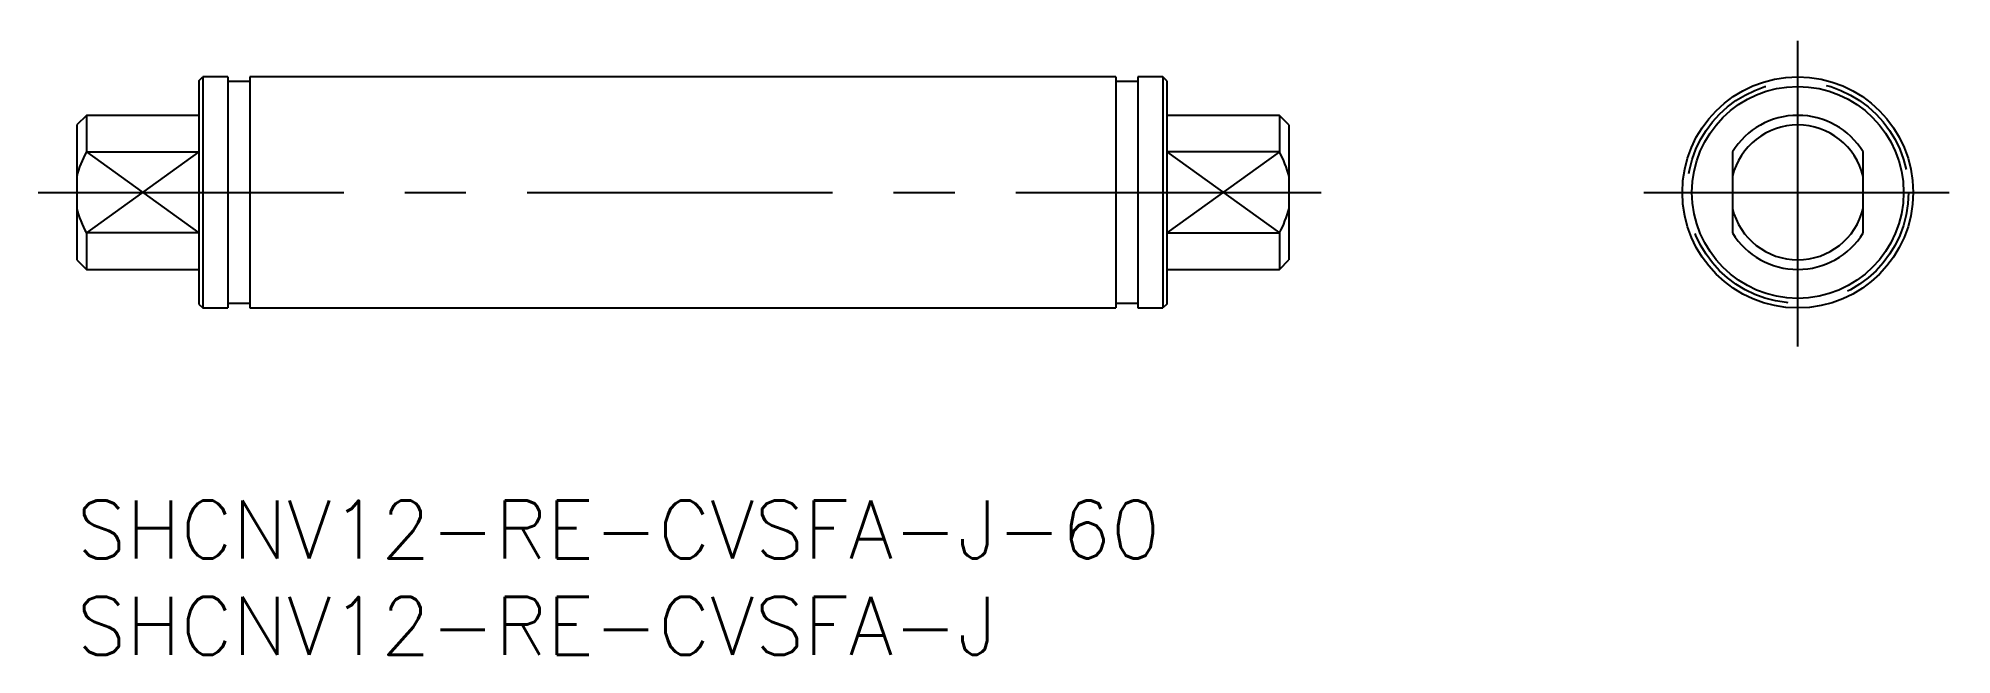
# Model space of a CAD drawing. Extents: x -2 to 97.4, y -8 to 24.
import ezdxf

# ---------------------------------------------------------------- set-up
doc = ezdxf.new("R2010")
doc.units = 0
doc.header["$LTSCALE"] = 0.5
doc.linetypes.add('CENTER', pattern=[50.8, 31.75, -6.35, 6.35, -6.35])
doc.linetypes.add('DASHED', pattern=[19.05, 12.7, -6.35])
for name, color, linetype in [('MSM_CENTER', 1, 'CENTER'), ('MSM_CONTINUOUS', 7, 'CONTINUOUS'), ('MSM_DASHED', 4, 'DASHED'), ('MSM_NARROW', 5, 'CONTINUOUS'), ('MSM_PART_NUMBER', 7, 'CONTINUOUS')]:
    doc.layers.add(name, color=color, linetype=linetype)
doc.styles.get("Standard").update_dxf_attribs({"font": 'txt.shx', "height": 2, "bigfont": 'bigfont.shx'})

# ---------------------------------------------------------------- blocks, each defined once
blk = doc.blocks.new('*U28')
at = {"layer": 'MSM_PART_NUMBER'}
blk.add_text('SHCNV12-RE-CVSFA-J-60', height=3, dxfattribs=at).set_placement((0, -3))
blk = doc.blocks.new('*U29')
at = {"layer": 'MSM_PART_NUMBER'}
blk.add_text('SHCNV12-RE-CVSFA-J', height=3, dxfattribs=at).set_placement((0, -8))

msp = doc.modelspace()

# ---------------------------------------------------------------- linework, layer by layer
at = {"layer": 'MSM_CENTER'}
for p, q in [((89.442, 8), (89.442, 24)), ((-2, 16), (65, 16)), ((81.442, 16), (97.442, 16))]:
    msp.add_line(p, q, dxfattribs=at)
at = {"layer": 'MSM_CONTINUOUS'}
for p, q in [((6.35, 21.8), (6.55, 22)), ((7.85, 22), (6.55, 22)), ((6.55, 22), (6.55, 10)), ((7.85, 22), (7.85, 10)), ((54, 22), (9, 22)), ((9, 22), (9, 10)), ((54, 22), (54, 10)), ((56.45, 22), (55.15, 22)), ((55.15, 22), (55.15, 10)), ((56.45, 22), (56.45, 10)), ((56.65, 21.8), (56.45, 22)), ((6.35, 21.8), (6.35, 10.2)), ((9, 21.75), (7.85, 21.75)), ((55.15, 21.75), (54, 21.75)), ((56.65, 21.8), (56.65, 10.2)), ((0.5, 20), (0, 19.5)), ((6.35, 20), (0.5, 20)), ((0.5, 20), (0.5, 18.107)), ((62.5, 20), (56.65, 20)), ((63, 19.5), (62.5, 20)), ((62.5, 20), (62.5, 18.107)), ((0, 19.5), (0, 12.5)), ((63, 19.5), (63, 12.5)), ((0.5, 18.107), (6.35, 18.107)), ((62.5, 18.107), (56.65, 18.107)), ((86.042, 18.107), (86.042, 13.893)), ((92.842, 13.893), (92.842, 18.107)), ((6.35, 13.893), (0.5, 13.893)), ((0.5, 13.893), (0.5, 12)), ((56.65, 13.893), (62.5, 13.893)), ((62.5, 13.893), (62.5, 12)), ((0, 12.5), (0.5, 12)), ((0.5, 12), (6.35, 12)), ((56.65, 12), (62.5, 12)), ((62.5, 12), (63, 12.5)), ((6.35, 10.2), (6.55, 10)), ((6.55, 10), (7.85, 10)), ((7.85, 10.25), (9, 10.25)), ((9, 10), (54, 10)), ((54, 10.25), (55.15, 10.25)), ((55.15, 10), (56.45, 10)), ((56.65, 10.2), (56.45, 10))]:
    msp.add_line(p, q, dxfattribs=at)
for radius in [6, 5.5]:
    msp.add_circle((89.442, 16), radius, dxfattribs=at)
for centre, radius, start, end in [((89.442, 16), 4, 31.78833, 148.21167), ((89.442, 16), 3.5, 13.72913, 166.27087), ((5.331, 15.478), 5.5, 151.45059, 165.76828), ((57.669, 15.478), 5.5, 14.23172, 28.54941), ((5.331, 16.522), 5.5, 194.23172, 208.54941), ((57.669, 16.522), 5.5, 331.45059, 345.76828), ((89.442, 16), 3.5, 193.72913, 346.27087), ((89.442, 16), 4, 211.78833, 328.21167)]:
    msp.add_arc(centre, radius, start, end, dxfattribs=at)
at = {"layer": 'MSM_DASHED'}
msp.add_circle((89.442, 16), 5.75, dxfattribs=at)
at = {"layer": 'MSM_NARROW'}
for p, q in [((0.5, 18.107), (6.35, 13.893)), ((6.35, 18.107), (0.5, 13.893)), ((56.65, 18.107), (62.5, 13.893)), ((62.5, 18.107), (56.65, 13.893))]:
    msp.add_line(p, q, dxfattribs=at)

# ---------------------------------------------------------------- block references
at = {"layer": 'MSM_CONTINUOUS'}
for name in ['*U28', '*U29']:
    msp.add_blockref(name, (0, 0), dxfattribs=at)

doc.saveas('drawing.dxf')
